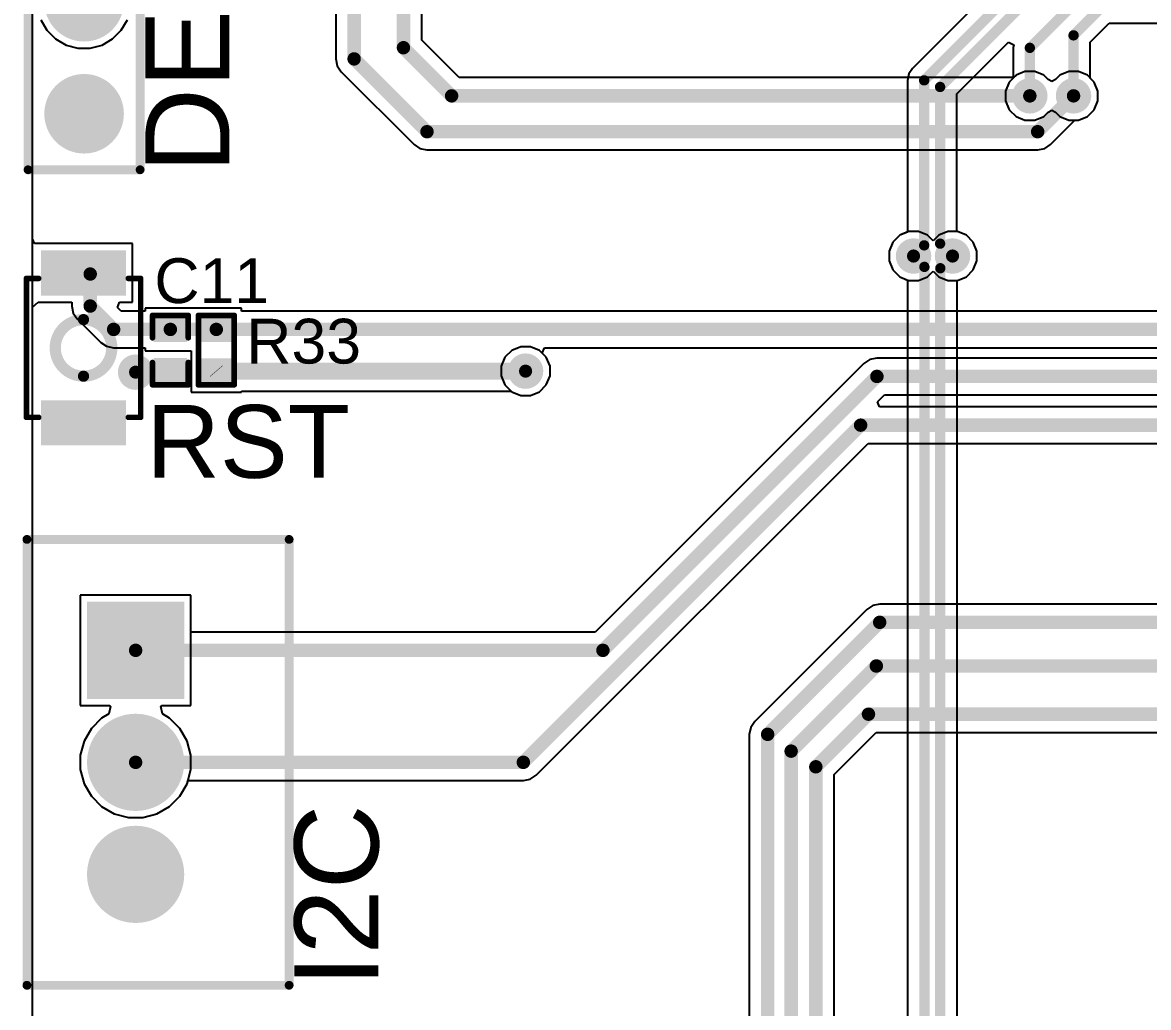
# Model space of a CAD drawing. Header units: millimetres. Extents: x 0 to 5423, y 0 to 5425.
# Drawn here: x 0.05 to 25.57, y 78.46 to 100.8 of the extents above; entities that cross this region are included whole.
import ezdxf

# ---------------------------------------------------------------- set-up
doc = ezdxf.new("R2010")
doc.units = ezdxf.units.MM
for name, color, linetype in [('BottomLayer', 5, 'Continuous'), ('BottomSolder', 6, 'Continuous'), ('MultiLayer', 9, 'Continuous'), ('PadHoleLayer', 156, 'Continuous'), ('TopLayer', 1, 'Continuous'), ('TopOverlay', 2, 'Continuous'), ('TopPaste', 8, 'Continuous'), ('TopSolder', 216, 'Continuous'), ('ViaHoleLayer', 16, 'Continuous')]:
    doc.layers.add(name, color=color, linetype=linetype)
doc.styles.add('Arial', font='', dxfattribs={"height": 0.2})
doc.styles.get('Arial').set_extended_font_data('Arial')

# ---------------------------------------------------------------- blocks, each defined once
blk = doc.blocks.new('C___0402_30')
at = {"layer": 'TopLayer'}
for points in [[(-0.699, -0.318), (-0.699, 0.318), (-0.241, 0.318), (-0.241, -0.318)], [(0.241, -0.318), (0.241, 0.318), (0.699, 0.318), (0.699, -0.318)]]:
    blk.add_hatch(color=1, dxfattribs=at).paths.add_polyline_path(points)
at = {"layer": 'TopPaste'}
for points in [[(-0.699, -0.318), (-0.699, 0.318), (-0.241, 0.318), (-0.241, -0.318)], [(0.241, -0.318), (0.241, 0.318), (0.699, 0.318), (0.699, -0.318)]]:
    blk.add_hatch(color=8, dxfattribs=at).paths.add_polyline_path(points)
at = {"layer": 'TopSolder'}
for points in [[(-0.758, -0.377), (-0.758, 0.377), (-0.181, 0.377), (-0.181, -0.377)], [(0.181, -0.377), (0.181, 0.377), (0.758, 0.377), (0.758, -0.377)]]:
    blk.add_hatch(color=216, dxfattribs=at).paths.add_polyline_path(points)
at = {"layer": 'TopOverlay', "const_width": 0.127}
for points in [[(-0.787, 0.406), (-0.279, 0.406)], [(-0.787, 0.406), (-0.787, -0.406)], [(0.279, 0.406), (0.787, 0.406)], [(0.787, 0.406), (0.787, -0.406)], [(-0.787, -0.406), (-0.279, -0.406)], [(0.279, -0.406), (0.787, -0.406)]]:
    blk.add_lwpolyline(points, dxfattribs=at)
at = {"layer": 'TopOverlay', "const_width": 0.0635}
for points in [[(-0.819, 0.406, 1), (-0.756, 0.406, 1)], [(-0.819, 0.406, 1), (-0.756, 0.406, 1)], [(-0.311, 0.406, 1), (-0.248, 0.406, 1)], [(0.248, 0.406, 1), (0.311, 0.406, 1)], [(0.756, 0.406, 1), (0.819, 0.406, 1)], [(0.756, 0.406, 1), (0.819, 0.406, 1)], [(-0.819, -0.406, 1), (-0.756, -0.406, 1)], [(-0.819, -0.406, 1), (-0.756, -0.406, 1)], [(-0.311, -0.406, 1), (-0.248, -0.406, 1)], [(0.248, -0.406, 1), (0.311, -0.406, 1)], [(0.756, -0.406, 1), (0.819, -0.406, 1)], [(0.756, -0.406, 1), (0.819, -0.406, 1)]]:
    blk.add_lwpolyline(points, format="xyb", close=True, dxfattribs=at)
blk = doc.blocks.new('B3U_1000P_142')
at = {"layer": 'TopLayer'}
for points in [[(-2.11, 0.86), (-1.29, 0.86), (-1.29, -0.86), (-2.11, -0.86)], [(1.29, 0.86), (2.11, 0.86), (2.11, -0.86), (1.29, -0.86)]]:
    blk.add_hatch(color=1, dxfattribs=at).paths.add_polyline_path(points)
at = {"layer": 'TopPaste'}
for points in [[(-2.11, 0.86), (-1.29, 0.86), (-1.29, -0.86), (-2.11, -0.86)], [(1.29, 0.86), (2.11, 0.86), (2.11, -0.86), (1.29, -0.86)]]:
    blk.add_hatch(color=8, dxfattribs=at).paths.add_polyline_path(points)
at = {"layer": 'TopSolder'}
for points in [[(-2.212, 0.962), (-1.188, 0.962), (-1.188, -0.962), (-2.212, -0.962)], [(1.188, 0.962), (2.212, 0.962), (2.212, -0.962), (1.188, -0.962)]]:
    blk.add_hatch(color=216, dxfattribs=at).paths.add_polyline_path(points)
at = {"layer": 'TopOverlay', "const_width": 0.127}
for points in [[(-1.575, 1.295), (1.575, 1.295)], [(-1.575, 1.295), (-1.575, 1.016)], [(1.575, 1.295), (1.575, 1.016)], [(-1.575, -1.016), (-1.575, -1.295)], [(1.575, -1.016), (1.575, -1.295)], [(-1.575, -1.295), (1.575, -1.295)]]:
    blk.add_lwpolyline(points, dxfattribs=at)
at = {"layer": 'TopOverlay'}
for points, const_width in [([(-1.607, 1.295, 1), (-1.543, 1.295, 1)], 0.0635), ([(-1.607, 1.295, 1), (-1.543, 1.295, 1)], 0.0635), ([(1.543, 1.295, 1), (1.607, 1.295, 1)], 0.0635), ([(1.543, 1.295, 1), (1.607, 1.295, 1)], 0.0635), ([(-1.607, 1.016, 1), (-1.543, 1.016, 1)], 0.0635), ([(1.543, 1.016, 1), (1.607, 1.016, 1)], 0.0635), ([(0.641, 0, 1), (-0.641, 0, 1)], 0.254), ([(-0.705, 0, 1), (-0.578, 0, 1)], 0.127), ([(0.578, 0, 1), (0.705, 0, 1)], 0.127), ([(-1.607, -1.016, 1), (-1.543, -1.016, 1)], 0.0635), ([(1.543, -1.016, 1), (1.607, -1.016, 1)], 0.0635), ([(-1.607, -1.295, 1), (-1.543, -1.295, 1)], 0.0635), ([(-1.607, -1.295, 1), (-1.543, -1.295, 1)], 0.0635), ([(1.543, -1.295, 1), (1.607, -1.295, 1)], 0.0635), ([(1.543, -1.295, 1), (1.607, -1.295, 1)], 0.0635)]:
    blk.add_lwpolyline(points, format="xyb", close=True, dxfattribs=dict(at, const_width=const_width))
blk = doc.blocks.new('R___0402_270')
at = {"layer": 'TopLayer'}
for points in [[(-0.699, -0.318), (-0.699, 0.317), (-0.241, 0.317), (-0.241, -0.318)], [(0.241, -0.318), (0.241, 0.317), (0.699, 0.317), (0.699, -0.318)]]:
    blk.add_hatch(color=1, dxfattribs=at).paths.add_polyline_path(points)
at = {"layer": 'TopPaste'}
for points in [[(-0.699, -0.318), (-0.699, 0.317), (-0.241, 0.317), (-0.241, -0.318)], [(0.241, -0.318), (0.241, 0.317), (0.699, 0.317), (0.699, -0.318)]]:
    blk.add_hatch(color=8, dxfattribs=at).paths.add_polyline_path(points)
at = {"layer": 'TopSolder'}
for points in [[(-0.754, -0.373), (-0.754, 0.373), (-0.186, 0.373), (-0.186, -0.373)], [(0.186, -0.373), (0.186, 0.373), (0.754, 0.373), (0.754, -0.373)]]:
    blk.add_hatch(color=216, dxfattribs=at).paths.add_polyline_path(points)
at = {"layer": 'TopOverlay'}
for points, const_width in [([(-0.787, -0.406), (-0.787, 0.406)], 0.127), ([(0.787, 0.406), (-0.787, 0.406)], 0.127), ([(0.787, -0.406), (0.787, 0.406)], 0.127), ([(0.787, -0.406), (-0.787, -0.406)], 0.127), ([(0.813, -0.432), (-0.813, -0.432)], 0.00323)]:
    blk.add_lwpolyline(points, dxfattribs=dict(at, const_width=const_width))
for points, const_width in [([(-0.819, 0.406, 1), (-0.756, 0.406, 1)], 0.0635), ([(-0.819, 0.406, 1), (-0.756, 0.406, 1)], 0.0635), ([(0.756, 0.406, 1), (0.819, 0.406, 1)], 0.0635), ([(0.756, 0.406, 1), (0.819, 0.406, 1)], 0.0635), ([(-0.819, -0.406, 1), (-0.756, -0.406, 1)], 0.0635), ([(-0.819, -0.406, 1), (-0.756, -0.406, 1)], 0.0635), ([(-0.814, -0.432, 1), (-0.812, -0.432, 1)], 0.00161), ([(0.756, -0.406, 1), (0.819, -0.406, 1)], 0.0635), ([(0.756, -0.406, 1), (0.819, -0.406, 1)], 0.0635), ([(0.812, -0.432, 1), (0.814, -0.432, 1)], 0.00161)]:
    blk.add_lwpolyline(points, format="xyb", close=True, dxfattribs=dict(at, const_width=const_width))
blk = doc.blocks.new('B3B_XH_A_LF__SN___320')
at = {"layer": 'BottomLayer'}
blk.add_hatch(color=5, dxfattribs=at).paths.add_polyline_path([(-4.81, 1), (-2.81, 1), (-2.81, -1), (-4.81, -1)])
h = blk.add_hatch(color=5, dxfattribs=at)
edge = h.paths.add_edge_path()
edge.add_arc((-1.27, 0), 1, 0, 360)
h = blk.add_hatch(color=5, dxfattribs=at)
edge = h.paths.add_edge_path()
edge.add_arc((1.27, 0), 1, 0, 360)
at = {"layer": 'BottomSolder'}
blk.add_hatch(color=6, dxfattribs=at).paths.add_polyline_path([(-4.912, 1.102), (-2.708, 1.102), (-2.708, -1.102), (-4.912, -1.102)])
h = blk.add_hatch(color=6, dxfattribs=at)
edge = h.paths.add_edge_path()
edge.add_arc((-1.27, 0), 1.102, 0, 360)
h = blk.add_hatch(color=6, dxfattribs=at)
edge = h.paths.add_edge_path()
edge.add_arc((1.27, 0), 1.102, 0, 360)
at = {"layer": 'MultiLayer'}
blk.add_hatch(color=9, dxfattribs=at).paths.add_polyline_path([(-4.81, 1), (-2.81, 1), (-2.81, -1), (-4.81, -1)])
h = blk.add_hatch(color=9, dxfattribs=at)
edge = h.paths.add_edge_path()
edge.add_arc((-1.27, 0), 1, 0, 360)
h = blk.add_hatch(color=9, dxfattribs=at)
edge = h.paths.add_edge_path()
edge.add_arc((1.27, 0), 1, 0, 360)
at = {"layer": 'PadHoleLayer'}
h = blk.add_hatch(color=156, dxfattribs=at)
edge = h.paths.add_edge_path()
edge.add_arc((-3.81, 0), 0.5, 0, 360)
h = blk.add_hatch(color=156, dxfattribs=at)
edge = h.paths.add_edge_path()
edge.add_arc((-1.27, 0), 0.5, 0, 360)
h = blk.add_hatch(color=156, dxfattribs=at)
edge = h.paths.add_edge_path()
edge.add_arc((1.27, 0), 0.5, 0, 360)
at = {"layer": 'TopLayer'}
blk.add_hatch(color=1, dxfattribs=at).paths.add_polyline_path([(-4.81, 1), (-2.81, 1), (-2.81, -1), (-4.81, -1)])
h = blk.add_hatch(color=1, dxfattribs=at)
edge = h.paths.add_edge_path()
edge.add_arc((-1.27, 0), 1, 0, 360)
h = blk.add_hatch(color=1, dxfattribs=at)
edge = h.paths.add_edge_path()
edge.add_arc((1.27, 0), 1, 0, 360)
at = {"layer": 'TopSolder'}
blk.add_hatch(color=216, dxfattribs=at).paths.add_polyline_path([(-4.912, 1.102), (-2.708, 1.102), (-2.708, -1.102), (-4.912, -1.102)])
h = blk.add_hatch(color=216, dxfattribs=at)
edge = h.paths.add_edge_path()
edge.add_arc((-1.27, 0), 1.102, 0, 360)
h = blk.add_hatch(color=216, dxfattribs=at)
edge = h.paths.add_edge_path()
edge.add_arc((1.27, 0), 1.102, 0, 360)
at = {"layer": 'TopOverlay', "const_width": 0.2}
for points in [[(3.785, 3.48), (-6.325, 3.48)], [(-6.325, -2.464), (-6.325, 3.48)], [(3.785, -2.464), (3.785, 3.48)], [(3.785, -2.464), (-6.325, -2.464)]]:
    blk.add_lwpolyline(points, dxfattribs=at)
at = {"layer": 'TopOverlay', "const_width": 0.1}
for points in [[(-6.375, 3.48, 1), (-6.275, 3.48, 1)], [(-6.375, 3.48, 1), (-6.275, 3.48, 1)], [(3.735, 3.48, 1), (3.835, 3.48, 1)], [(3.735, 3.48, 1), (3.835, 3.48, 1)], [(-6.375, -2.464, 1), (-6.275, -2.464, 1)], [(-6.375, -2.464, 1), (-6.275, -2.464, 1)], [(3.735, -2.464, 1), (3.835, -2.464, 1)], [(3.735, -2.464, 1), (3.835, -2.464, 1)]]:
    blk.add_lwpolyline(points, format="xyb", close=True, dxfattribs=at)
blk = doc.blocks.new('HDR1X4__324')
at = {"layer": 'BottomLayer'}
blk.add_hatch(color=5, dxfattribs=at).paths.add_polyline_path([(-0.8, 0.8), (0.8, 0.8), (0.8, -0.8), (-0.8, -0.8)])
h = blk.add_hatch(color=5, dxfattribs=at)
edge = h.paths.add_edge_path()
edge.add_arc((2.54, 0), 0.8, 0, 360)
h = blk.add_hatch(color=5, dxfattribs=at)
edge = h.paths.add_edge_path()
edge.add_arc((5.08, 0), 0.8, 0, 360)
h = blk.add_hatch(color=5, dxfattribs=at)
edge = h.paths.add_edge_path()
edge.add_arc((7.62, 0), 0.8, 0, 360)
at = {"layer": 'BottomSolder'}
blk.add_hatch(color=6, dxfattribs=at).paths.add_polyline_path([(-0.902, 0.902), (0.902, 0.902), (0.902, -0.902), (-0.902, -0.902)])
h = blk.add_hatch(color=6, dxfattribs=at)
edge = h.paths.add_edge_path()
edge.add_arc((2.54, 0), 0.902, 0, 360)
h = blk.add_hatch(color=6, dxfattribs=at)
edge = h.paths.add_edge_path()
edge.add_arc((5.08, 0), 0.902, 0, 360)
h = blk.add_hatch(color=6, dxfattribs=at)
edge = h.paths.add_edge_path()
edge.add_arc((7.62, 0), 0.902, 0, 360)
at = {"layer": 'MultiLayer'}
blk.add_hatch(color=9, dxfattribs=at).paths.add_polyline_path([(-0.8, 0.8), (0.8, 0.8), (0.8, -0.8), (-0.8, -0.8)])
h = blk.add_hatch(color=9, dxfattribs=at)
edge = h.paths.add_edge_path()
edge.add_arc((2.54, 0), 0.8, 0, 360)
h = blk.add_hatch(color=9, dxfattribs=at)
edge = h.paths.add_edge_path()
edge.add_arc((5.08, 0), 0.8, 0, 360)
h = blk.add_hatch(color=9, dxfattribs=at)
edge = h.paths.add_edge_path()
edge.add_arc((7.62, 0), 0.8, 0, 360)
at = {"layer": 'PadHoleLayer'}
h = blk.add_hatch(color=156, dxfattribs=at)
edge = h.paths.add_edge_path()
edge.add_arc((0, 0), 0.475, 0, 360)
h = blk.add_hatch(color=156, dxfattribs=at)
edge = h.paths.add_edge_path()
edge.add_arc((2.54, 0), 0.475, 0, 360)
h = blk.add_hatch(color=156, dxfattribs=at)
edge = h.paths.add_edge_path()
edge.add_arc((5.08, 0), 0.475, 0, 360)
h = blk.add_hatch(color=156, dxfattribs=at)
edge = h.paths.add_edge_path()
edge.add_arc((7.62, 0), 0.475, 0, 360)
at = {"layer": 'TopLayer'}
blk.add_hatch(color=1, dxfattribs=at).paths.add_polyline_path([(-0.8, 0.8), (0.8, 0.8), (0.8, -0.8), (-0.8, -0.8)])
h = blk.add_hatch(color=1, dxfattribs=at)
edge = h.paths.add_edge_path()
edge.add_arc((2.54, 0), 0.8, 0, 360)
h = blk.add_hatch(color=1, dxfattribs=at)
edge = h.paths.add_edge_path()
edge.add_arc((5.08, 0), 0.8, 0, 360)
h = blk.add_hatch(color=1, dxfattribs=at)
edge = h.paths.add_edge_path()
edge.add_arc((7.62, 0), 0.8, 0, 360)
at = {"layer": 'TopSolder'}
blk.add_hatch(color=216, dxfattribs=at).paths.add_polyline_path([(-0.902, 0.902), (0.902, 0.902), (0.902, -0.902), (-0.902, -0.902)])
h = blk.add_hatch(color=216, dxfattribs=at)
edge = h.paths.add_edge_path()
edge.add_arc((2.54, 0), 0.902, 0, 360)
h = blk.add_hatch(color=216, dxfattribs=at)
edge = h.paths.add_edge_path()
edge.add_arc((5.08, 0), 0.902, 0, 360)
h = blk.add_hatch(color=216, dxfattribs=at)
edge = h.paths.add_edge_path()
edge.add_arc((7.62, 0), 0.902, 0, 360)
at = {"layer": 'TopOverlay', "const_width": 0.2}
for points in [[(8.89, 1.27), (-1.27, 1.27)], [(-1.27, -1.27), (-1.27, 1.27)], [(8.89, -1.27), (8.89, 1.27)], [(8.89, -1.27), (-1.27, -1.27)]]:
    blk.add_lwpolyline(points, dxfattribs=at)
at = {"layer": 'TopOverlay', "const_width": 0.1}
for points in [[(-1.32, 1.27, 1), (-1.22, 1.27, 1)], [(-1.32, 1.27, 1), (-1.22, 1.27, 1)], [(8.84, 1.27, 1), (8.94, 1.27, 1)], [(8.84, 1.27, 1), (8.94, 1.27, 1)], [(-1.32, -1.27, 1), (-1.22, -1.27, 1)], [(-1.32, -1.27, 1), (-1.22, -1.27, 1)], [(8.84, -1.27, 1), (8.94, -1.27, 1)], [(8.84, -1.27, 1), (8.94, -1.27, 1)]]:
    blk.add_lwpolyline(points, format="xyb", close=True, dxfattribs=at)

msp = doc.modelspace()

# ---------------------------------------------------------------- hatches: boundary and pattern name
at = {"layer": 'BottomLayer'}
h = msp.add_hatch(color=5, dxfattribs=at)
edge = h.paths.add_edge_path()
edge.add_arc((22.885, 99.136), 0.3, 0, 360)
h = msp.add_hatch(color=5, dxfattribs=at)
edge = h.paths.add_edge_path()
edge.add_arc((23.876, 99.136), 0.3, 0, 360)
h = msp.add_hatch(color=5, dxfattribs=at)
edge = h.paths.add_edge_path()
edge.add_arc((20.249, 95.504), 0.3, 0, 360)
h = msp.add_hatch(color=5, dxfattribs=at)
edge = h.paths.add_edge_path()
edge.add_arc((21.133, 95.504), 0.3, 0, 360)
h = msp.add_hatch(color=5, dxfattribs=at)
edge = h.paths.add_edge_path()
edge.add_arc((2.616, 92.871), 0.3, 0, 360)
h = msp.add_hatch(color=5, dxfattribs=at)
edge = h.paths.add_edge_path()
edge.add_arc((11.455, 92.894), 0.3, 0, 360)
at = {"layer": 'BottomSolder'}
h = msp.add_hatch(color=6, dxfattribs=at)
edge = h.paths.add_edge_path()
edge.add_arc((22.885, 99.136), 0.402, 0, 360)
h = msp.add_hatch(color=6, dxfattribs=at)
edge = h.paths.add_edge_path()
edge.add_arc((23.876, 99.136), 0.402, 0, 360)
h = msp.add_hatch(color=6, dxfattribs=at)
edge = h.paths.add_edge_path()
edge.add_arc((20.249, 95.504), 0.402, 0, 360)
h = msp.add_hatch(color=6, dxfattribs=at)
edge = h.paths.add_edge_path()
edge.add_arc((21.133, 95.504), 0.402, 0, 360)
h = msp.add_hatch(color=6, dxfattribs=at)
edge = h.paths.add_edge_path()
edge.add_arc((2.616, 92.871), 0.402, 0, 360)
h = msp.add_hatch(color=6, dxfattribs=at)
edge = h.paths.add_edge_path()
edge.add_arc((11.455, 92.894), 0.402, 0, 360)
at = {"layer": 'TopLayer'}
h = msp.add_hatch(color=1, dxfattribs=at)
edge = h.paths.add_edge_path()
edge.add_arc((22.885, 99.136), 0.3, 0, 360)
h = msp.add_hatch(color=1, dxfattribs=at)
edge = h.paths.add_edge_path()
edge.add_arc((23.876, 99.136), 0.3, 0, 360)
h = msp.add_hatch(color=1, dxfattribs=at)
edge = h.paths.add_edge_path()
edge.add_arc((20.249, 95.504), 0.3, 0, 360)
h = msp.add_hatch(color=1, dxfattribs=at)
edge = h.paths.add_edge_path()
edge.add_arc((21.133, 95.504), 0.3, 0, 360)
h = msp.add_hatch(color=1, dxfattribs=at)
edge = h.paths.add_edge_path()
edge.add_arc((2.616, 92.871), 0.3, 0, 360)
h = msp.add_hatch(color=1, dxfattribs=at)
edge = h.paths.add_edge_path()
edge.add_arc((11.455, 92.894), 0.3, 0, 360)
at = {"layer": 'TopSolder'}
h = msp.add_hatch(color=216, dxfattribs=at)
edge = h.paths.add_edge_path()
edge.add_arc((22.885, 99.136), 0.402, 0, 360)
h = msp.add_hatch(color=216, dxfattribs=at)
edge = h.paths.add_edge_path()
edge.add_arc((23.876, 99.136), 0.402, 0, 360)
h = msp.add_hatch(color=216, dxfattribs=at)
edge = h.paths.add_edge_path()
edge.add_arc((20.249, 95.504), 0.402, 0, 360)
h = msp.add_hatch(color=216, dxfattribs=at)
edge = h.paths.add_edge_path()
edge.add_arc((21.133, 95.504), 0.402, 0, 360)
h = msp.add_hatch(color=216, dxfattribs=at)
edge = h.paths.add_edge_path()
edge.add_arc((2.616, 92.871), 0.402, 0, 360)
h = msp.add_hatch(color=216, dxfattribs=at)
edge = h.paths.add_edge_path()
edge.add_arc((11.455, 92.894), 0.402, 0, 360)
at = {"layer": 'ViaHoleLayer'}
h = msp.add_hatch(color=16, dxfattribs=at)
edge = h.paths.add_edge_path()
edge.add_arc((22.885, 99.136), 0.15, 0, 360)
h = msp.add_hatch(color=16, dxfattribs=at)
edge = h.paths.add_edge_path()
edge.add_arc((23.876, 99.136), 0.15, 0, 360)
h = msp.add_hatch(color=16, dxfattribs=at)
edge = h.paths.add_edge_path()
edge.add_arc((20.249, 95.504), 0.15, 0, 360)
h = msp.add_hatch(color=16, dxfattribs=at)
edge = h.paths.add_edge_path()
edge.add_arc((21.133, 95.504), 0.15, 0, 360)
h = msp.add_hatch(color=16, dxfattribs=at)
edge = h.paths.add_edge_path()
edge.add_arc((2.616, 92.871), 0.15, 0, 360)
h = msp.add_hatch(color=16, dxfattribs=at)
edge = h.paths.add_edge_path()
edge.add_arc((11.455, 92.894), 0.15, 0, 360)

# ---------------------------------------------------------------- linework, layer by layer
at = {"layer": 'BottomLayer'}
for p, q in [((7.155, 104.482), (7.155, 99.974)), ((9.101, 100.4), (9.101, 104.482)), ((0.279, 64.814), (0.279, 101.067)), ((0.466, 100.863), (0.604, 100.623)), ((2.291, 100.623), (2.43, 100.863)), ((0.604, 100.623), (0.801, 100.426)), ((2.095, 100.426), (2.291, 100.623)), ((0.801, 100.426), (1.041, 100.288)), ((1.855, 100.288), (2.095, 100.426)), ((9.951, 99.551), (9.101, 100.4)), ((1.041, 100.288), (1.309, 100.216)), ((1.309, 100.216), (1.587, 100.216)), ((1.587, 100.216), (1.855, 100.288)), ((7.155, 99.974), (7.186, 99.816)), ((7.186, 99.816), (7.276, 99.681)), ((7.276, 99.681), (8.927, 98.03)), ((22.516, 99.551), (9.951, 99.551)), ((22.572, 99.606), (22.516, 99.551)), ((22.775, 99.69), (22.572, 99.606)), ((22.996, 99.69), (22.775, 99.69)), ((23.199, 99.606), (22.996, 99.69)), ((23.298, 99.507), (23.199, 99.606)), ((23.562, 99.606), (23.464, 99.507)), ((23.766, 99.69), (23.562, 99.606)), ((23.986, 99.69), (23.766, 99.69)), ((24.19, 99.606), (23.986, 99.69)), ((24.346, 99.45), (24.19, 99.606)), ((23.381, 99.464), (23.298, 99.507)), ((23.464, 99.507), (23.381, 99.464)), ((24.43, 99.246), (24.346, 99.45)), ((24.346, 98.822), (24.43, 99.026)), ((24.43, 99.026), (24.43, 99.246)), ((24.19, 98.667), (24.346, 98.822)), ((23.356, 98.03), (23.908, 98.582)), ((23.908, 98.582), (23.986, 98.582)), ((23.986, 98.582), (24.19, 98.667)), ((8.927, 98.03), (9.062, 97.941)), ((23.222, 97.941), (23.356, 98.03)), ((9.062, 97.941), (9.22, 97.909)), ((9.22, 97.909), (23.063, 97.909)), ((23.063, 97.909), (23.222, 97.941)), ((19.935, 95.974), (19.779, 95.818)), ((20.138, 96.058), (19.935, 95.974)), ((20.359, 96.058), (20.138, 96.058)), ((20.562, 95.974), (20.359, 96.058)), ((20.691, 95.845), (20.562, 95.974)), ((20.819, 95.974), (20.691, 95.845)), ((21.023, 96.058), (20.819, 95.974)), ((21.243, 96.058), (21.023, 96.058)), ((21.447, 95.974), (21.243, 96.058)), ((21.602, 95.818), (21.447, 95.974)), ((19.779, 95.818), (19.695, 95.614)), ((21.687, 95.614), (21.602, 95.818)), ((19.695, 95.614), (19.695, 95.394)), ((21.687, 95.394), (21.687, 95.614)), ((19.695, 95.394), (19.779, 95.19)), ((21.602, 95.19), (21.687, 95.394)), ((19.779, 95.19), (19.935, 95.034)), ((19.935, 95.034), (20.116, 94.959)), ((20.116, 94.959), (20.116, 61.461)), ((21.235, 61.155), (21.235, 94.95)), ((21.235, 94.95), (21.243, 94.95)), ((21.243, 94.95), (21.447, 95.034)), ((21.447, 95.034), (21.602, 95.19)), ((11.345, 93.448), (11.142, 93.364)), ((11.566, 93.448), (11.345, 93.448)), ((11.769, 93.364), (11.566, 93.448)), ((10.986, 93.208), (10.901, 93.004)), ((11.142, 93.364), (10.986, 93.208)), ((11.925, 93.208), (11.769, 93.364)), ((12.009, 93.004), (11.925, 93.208)), ((10.901, 93.004), (10.901, 92.784)), ((12.009, 92.784), (12.009, 93.004)), ((10.901, 92.784), (10.986, 92.58)), ((11.925, 92.58), (12.009, 92.784)), ((10.986, 92.58), (11.142, 92.425)), ((11.142, 92.425), (11.345, 92.34)), ((11.566, 92.34), (11.769, 92.425)), ((11.769, 92.425), (11.925, 92.58)), ((11.345, 92.34), (11.566, 92.34)), ((3.87, 87.817), (1.362, 87.817)), ((1.362, 87.817), (1.362, 85.309)), ((3.87, 85.309), (3.87, 87.817)), ((1.362, 85.309), (2.028, 85.309)), ((2.044, 85.288), (2.011, 85.122)), ((2.028, 85.309), (2.044, 85.288)), ((3.188, 85.288), (3.204, 85.309)), ((3.222, 85.122), (3.188, 85.288)), ((3.204, 85.309), (3.87, 85.309)), ((1.846, 85.027), (1.613, 84.793)), ((2.011, 85.122), (1.846, 85.027)), ((3.386, 85.027), (3.222, 85.122)), ((3.62, 84.793), (3.386, 85.027)), ((1.613, 84.793), (1.448, 84.507)), ((3.785, 84.507), (3.62, 84.793)), ((1.448, 84.507), (1.362, 84.188)), ((3.87, 84.188), (3.785, 84.507)), ((1.362, 84.188), (1.362, 83.858)), ((3.87, 83.858), (3.87, 84.188)), ((1.362, 83.858), (1.448, 83.539)), ((3.785, 83.539), (3.87, 83.858)), ((1.448, 83.539), (1.613, 83.253)), ((3.62, 83.253), (3.785, 83.539)), ((1.613, 83.253), (1.846, 83.02)), ((3.386, 83.02), (3.62, 83.253)), ((1.846, 83.02), (2.132, 82.855)), ((3.1, 82.855), (3.386, 83.02)), ((2.132, 82.855), (2.451, 82.769)), ((2.451, 82.769), (2.781, 82.769)), ((2.781, 82.769), (3.1, 82.855))]:
    msp.add_line(p, q, dxfattribs=at)
for points, const_width in [([(7.569, 99.974), (7.569, 104.851)], 0.305), ([(8.687, 100.228), (8.687, 104.851)], 0.305), ([(8.687, 100.228), (9.779, 99.136)], 0.305), ([(7.569, 99.974), (9.22, 98.323)], 0.305), ([(9.779, 99.136), (22.885, 99.136)], 0.305), ([(23.063, 98.323), (23.876, 99.136)], 0.305), ([(9.22, 98.323), (23.063, 98.323)], 0.305), ([(20.249, 95.504), (20.495, 95.258)], 0.234), ([(20.856, 95.227), (21.133, 95.504)], 0.234), ([(20.495, 61.304), (20.495, 95.258)], 0.234), ([(20.856, 61.155), (20.856, 95.227)], 0.234)]:
    msp.add_lwpolyline(points, dxfattribs=dict(at, const_width=const_width))
for points, const_width in [([(8.611, 100.228, 1), (8.763, 100.228, 1)], 0.152), ([(8.611, 100.228, 1), (8.763, 100.228, 1)], 0.152), ([(7.493, 99.974, 1), (7.645, 99.974, 1)], 0.152), ([(7.493, 99.974, 1), (7.645, 99.974, 1)], 0.152), ([(9.703, 99.136, 1), (9.855, 99.136, 1)], 0.152), ([(9.703, 99.136, 1), (9.855, 99.136, 1)], 0.152), ([(22.809, 99.136, 1), (22.962, 99.136, 1)], 0.152), ([(23.8, 99.136, 1), (23.952, 99.136, 1)], 0.152), ([(9.144, 98.323, 1), (9.296, 98.323, 1)], 0.152), ([(9.144, 98.323, 1), (9.296, 98.323, 1)], 0.152), ([(22.987, 98.323, 1), (23.139, 98.323, 1)], 0.152), ([(22.987, 98.323, 1), (23.139, 98.323, 1)], 0.152), ([(20.19, 95.504, 1), (20.307, 95.504, 1)], 0.117), ([(21.074, 95.504, 1), (21.191, 95.504, 1)], 0.117), ([(20.436, 95.258, 1), (20.554, 95.258, 1)], 0.117), ([(20.436, 95.258, 1), (20.554, 95.258, 1)], 0.117), ([(20.798, 95.227, 1), (20.915, 95.227, 1)], 0.117), ([(20.798, 95.227, 1), (20.915, 95.227, 1)], 0.117)]:
    msp.add_lwpolyline(points, format="xyb", close=True, dxfattribs=dict(at, const_width=const_width))
at = {"layer": 'TopLayer'}
for p, q in [((23.203, 102.736), (20.223, 99.755)), ((0.279, 95.895), (0.279, 101.067)), ((0.466, 100.863), (0.604, 100.623)), ((2.291, 100.623), (2.43, 100.863)), ((0.604, 100.623), (0.801, 100.426)), ((2.095, 100.426), (2.291, 100.623)), ((24.254, 100.351), (24.686, 100.783)), ((24.686, 100.783), (52.202, 100.783)), ((0.801, 100.426), (1.041, 100.288)), ((1.855, 100.288), (2.095, 100.426)), ((21.23, 99.181), (22.403, 100.354)), ((22.403, 100.354), (22.52, 100.291)), ((24.254, 99.541), (24.254, 100.351)), ((1.041, 100.288), (1.309, 100.216)), ((1.309, 100.216), (1.587, 100.216)), ((1.587, 100.216), (1.855, 100.288)), ((22.52, 100.291), (22.507, 100.224)), ((22.507, 100.224), (22.507, 99.541)), ((20.141, 99.632), (20.112, 99.488)), ((20.223, 99.755), (20.141, 99.632)), ((22.507, 99.541), (22.416, 99.45)), ((24.346, 99.45), (24.254, 99.541)), ((20.112, 99.488), (20.112, 96.047)), ((22.416, 99.45), (22.331, 99.246)), ((24.43, 99.246), (24.346, 99.45)), ((21.23, 96.058), (21.23, 99.181)), ((22.331, 99.246), (22.331, 99.026)), ((22.331, 99.026), (22.416, 98.822)), ((24.346, 98.822), (24.43, 99.026)), ((24.43, 99.026), (24.43, 99.246)), ((22.416, 98.822), (22.572, 98.667)), ((23.298, 98.765), (23.381, 98.809)), ((23.381, 98.809), (23.464, 98.765)), ((24.19, 98.667), (24.346, 98.822)), ((22.572, 98.667), (22.775, 98.582)), ((22.775, 98.582), (22.996, 98.582)), ((22.996, 98.582), (23.199, 98.667)), ((23.199, 98.667), (23.298, 98.765)), ((23.464, 98.765), (23.562, 98.667)), ((23.562, 98.667), (23.766, 98.582)), ((23.766, 98.582), (23.986, 98.582)), ((23.986, 98.582), (24.19, 98.667)), ((19.935, 95.974), (19.779, 95.818)), ((20.112, 96.047), (19.935, 95.974)), ((21.243, 96.058), (21.23, 96.058)), ((21.447, 95.974), (21.243, 96.058)), ((21.602, 95.818), (21.447, 95.974)), ((0.321, 95.785), (0.279, 95.895)), ((0.406, 95.785), (0.321, 95.785)), ((2.549, 95.785), (0.406, 95.785)), ((2.549, 94.457), (2.549, 95.785)), ((19.779, 95.818), (19.695, 95.614)), ((21.687, 95.614), (21.602, 95.818)), ((19.695, 95.614), (19.695, 95.394)), ((21.687, 95.394), (21.687, 95.614)), ((19.695, 95.394), (19.779, 95.19)), ((21.602, 95.19), (21.687, 95.394)), ((19.779, 95.19), (19.935, 95.034)), ((19.935, 95.034), (20.138, 94.95)), ((20.138, 94.95), (20.359, 94.95)), ((20.359, 94.95), (20.562, 95.034)), ((20.562, 95.034), (20.691, 95.163)), ((20.691, 95.163), (20.819, 95.034)), ((20.819, 95.034), (21.023, 94.95)), ((21.023, 94.95), (21.243, 94.95)), ((21.243, 94.95), (21.447, 95.034)), ((21.447, 95.034), (21.602, 95.19)), ((0.279, 94.347), (0.406, 94.457)), ((0.406, 94.457), (1.173, 94.457)), ((1.173, 94.457), (1.173, 94.37)), ((2.204, 94.34), (2.252, 94.457)), ((2.252, 94.457), (2.549, 94.457)), ((0.279, 64.814), (0.279, 94.347)), ((1.173, 94.37), (1.204, 94.212)), ((1.204, 94.212), (1.294, 94.077)), ((2.289, 94.255), (2.204, 94.34)), ((2.832, 94.255), (2.289, 94.255)), ((5.017, 94.323), (2.832, 94.323)), ((2.832, 94.323), (2.832, 94.255)), ((5.017, 94.255), (5.017, 94.323)), ((39.679, 94.255), (5.017, 94.255)), ((1.294, 94.077), (1.824, 93.547)), ((1.824, 93.547), (1.959, 93.457)), ((1.959, 93.457), (2.117, 93.426)), ((2.117, 93.426), (2.832, 93.426)), ((2.832, 93.426), (2.832, 93.358)), ((11.834, 93.299), (11.887, 93.426)), ((11.887, 93.426), (46.193, 93.426)), ((2.832, 93.358), (3.874, 93.358)), ((3.874, 93.358), (3.874, 92.418)), ((11.925, 93.208), (11.834, 93.299)), ((12.009, 93.004), (11.925, 93.208)), ((19.26, 93.156), (19.125, 93.067)), ((19.418, 93.188), (19.26, 93.156)), ((46.028, 93.188), (19.418, 93.188)), ((12.009, 92.784), (12.009, 93.004)), ((19.125, 93.067), (13.036, 86.978)), ((11.925, 92.58), (12.009, 92.784)), ((3.874, 92.418), (5.017, 92.418)), ((5.017, 92.418), (5.017, 92.441)), ((5.017, 92.441), (11.125, 92.441)), ((11.125, 92.441), (11.142, 92.425)), ((11.142, 92.425), (11.345, 92.34)), ((11.566, 92.34), (11.769, 92.425)), ((11.769, 92.425), (11.925, 92.58)), ((11.345, 92.34), (11.566, 92.34)), ((19.431, 92.2), (19.59, 92.359)), ((19.48, 92.083), (19.431, 92.2)), ((19.59, 92.359), (46.028, 92.359)), ((45.162, 92.083), (19.48, 92.083)), ((11.698, 83.73), (19.222, 91.254)), ((19.222, 91.254), (45.162, 91.254)), ((3.87, 87.817), (1.362, 87.817)), ((1.362, 87.817), (1.362, 85.309)), ((3.87, 86.978), (3.87, 87.817)), ((19.323, 87.581), (19.189, 87.491)), ((19.482, 87.613), (19.323, 87.581)), ((30.255, 87.613), (19.482, 87.613)), ((19.482, 87.613), (19.482, 87.613)), ((19.189, 87.491), (16.649, 84.951)), ((13.036, 86.978), (3.87, 86.978)), ((1.362, 85.309), (2.028, 85.309)), ((2.044, 85.288), (2.011, 85.122)), ((2.028, 85.309), (2.044, 85.288)), ((1.846, 85.027), (1.613, 84.793)), ((2.011, 85.122), (1.846, 85.027)), ((1.613, 84.793), (1.448, 84.507)), ((16.559, 84.817), (16.527, 84.658)), ((16.649, 84.951), (16.559, 84.817)), ((1.448, 84.507), (1.362, 84.188)), ((16.527, 84.658), (16.527, 77.794)), ((18.448, 83.75), (19.399, 84.701)), ((19.399, 84.701), (95.77, 84.701)), ((1.362, 84.188), (1.362, 83.858)), ((1.362, 83.858), (1.448, 83.539)), ((11.563, 83.64), (11.698, 83.73)), ((18.448, 72.441), (18.448, 83.75)), ((1.448, 83.539), (1.613, 83.253)), ((3.62, 83.253), (3.785, 83.539)), ((3.785, 83.539), (3.803, 83.609)), ((3.803, 83.609), (11.405, 83.609)), ((11.405, 83.609), (11.563, 83.64)), ((1.613, 83.253), (1.846, 83.02)), ((3.386, 83.02), (3.62, 83.253)), ((1.846, 83.02), (2.132, 82.855)), ((3.1, 82.855), (3.386, 83.02)), ((2.132, 82.855), (2.451, 82.769)), ((2.451, 82.769), (2.781, 82.769)), ((2.781, 82.769), (3.1, 82.855))]:
    msp.add_line(p, q, dxfattribs=at)
for points, const_width in [([(20.491, 99.488), (23.595, 102.592)], 0.234), ([(20.852, 99.338), (23.745, 102.231)], 0.234), ([(22.885, 100.224), (24.322, 101.661)], 0.234), ([(23.876, 100.508), (24.53, 101.161)], 0.234), ([(23.876, 99.136), (23.876, 100.508)], 0.234), ([(22.885, 99.136), (22.885, 100.224)], 0.234), ([(20.491, 95.746), (20.491, 99.488)], 0.234), ([(20.852, 95.785), (20.852, 99.338)], 0.234), ([(20.249, 95.504), (20.491, 95.746)], 0.234), ([(20.852, 95.785), (21.133, 95.504)], 0.234), ([(1.587, 94.37), (1.587, 95.096)], 0.305), ([(1.587, 94.37), (2.117, 93.84)], 0.305), ([(2.117, 93.84), (3.404, 93.84)], 0.305), ([(3.404, 93.84), (4.445, 93.84)], 0.305), ([(4.445, 93.84), (53.302, 93.84)], 0.305), ([(2.616, 92.871), (3.403, 92.871)], 0.381), ([(4.445, 92.901), (4.451, 92.894)], 0.381), ([(4.451, 92.894), (11.455, 92.894)], 0.381), ([(13.208, 86.563), (19.418, 92.774)], 0.305), ([(19.418, 92.774), (46.397, 92.774)], 0.305), ([(11.405, 84.023), (19.05, 91.669)], 0.305), ([(19.05, 91.669), (45.531, 91.669)], 0.305), ([(16.942, 84.658), (19.482, 87.198)], 0.305), ([(19.482, 87.198), (96.139, 87.198)], 0.305), ([(2.616, 86.563), (13.208, 86.563)], 0.305), ([(17.475, 84.277), (19.406, 86.208)], 0.305), ([(19.406, 86.208), (96.139, 86.208)], 0.305), ([(18.034, 83.922), (19.228, 85.115)], 0.305), ([(19.228, 85.115), (96.139, 85.115)], 0.305), ([(16.942, 77.622), (16.942, 84.658)], 0.305), ([(17.475, 75.082), (17.475, 84.277)], 0.305), ([(2.616, 84.023), (11.405, 84.023)], 0.305), ([(18.034, 72.441), (18.034, 83.922)], 0.305)]:
    msp.add_lwpolyline(points, dxfattribs=dict(at, const_width=const_width))
for points, const_width in [([(23.817, 100.508, 1), (23.935, 100.508, 1)], 0.117), ([(23.817, 100.508, 1), (23.935, 100.508, 1)], 0.117), ([(22.827, 100.224, 1), (22.944, 100.224, 1)], 0.117), ([(22.827, 100.224, 1), (22.944, 100.224, 1)], 0.117), ([(20.432, 99.488, 1), (20.549, 99.488, 1)], 0.117), ([(20.432, 99.488, 1), (20.549, 99.488, 1)], 0.117), ([(20.793, 99.338, 1), (20.91, 99.338, 1)], 0.117), ([(20.793, 99.338, 1), (20.91, 99.338, 1)], 0.117), ([(22.827, 99.136, 1), (22.944, 99.136, 1)], 0.117), ([(23.817, 99.136, 1), (23.935, 99.136, 1)], 0.117), ([(20.432, 95.746, 1), (20.549, 95.746, 1)], 0.117), ([(20.432, 95.746, 1), (20.549, 95.746, 1)], 0.117), ([(20.793, 95.785, 1), (20.91, 95.785, 1)], 0.117), ([(20.793, 95.785, 1), (20.91, 95.785, 1)], 0.117), ([(20.19, 95.504, 1), (20.307, 95.504, 1)], 0.117), ([(21.074, 95.504, 1), (21.191, 95.504, 1)], 0.117), ([(1.511, 95.096, 1), (1.663, 95.096, 1)], 0.152), ([(1.511, 94.37, 1), (1.663, 94.37, 1)], 0.152), ([(1.511, 94.37, 1), (1.663, 94.37, 1)], 0.152), ([(2.041, 93.84, 1), (2.194, 93.84, 1)], 0.152), ([(2.041, 93.84, 1), (2.194, 93.84, 1)], 0.152), ([(3.327, 93.84, 1), (3.48, 93.84, 1)], 0.152), ([(3.327, 93.84, 1), (3.48, 93.84, 1)], 0.152), ([(4.369, 93.84, 1), (4.521, 93.84, 1)], 0.152), ([(4.369, 93.84, 1), (4.521, 93.84, 1)], 0.152), ([(2.521, 92.871, 1), (2.711, 92.871, 1)], 0.191), ([(3.308, 92.871, 1), (3.499, 92.871, 1)], 0.191), ([(4.35, 92.901, 1), (4.54, 92.901, 1)], 0.191), ([(4.356, 92.894, 1), (4.547, 92.894, 1)], 0.191), ([(4.356, 92.894, 1), (4.547, 92.894, 1)], 0.191), ([(11.36, 92.894, 1), (11.551, 92.894, 1)], 0.191), ([(19.342, 92.774, 1), (19.495, 92.774, 1)], 0.152), ([(19.342, 92.774, 1), (19.495, 92.774, 1)], 0.152), ([(18.974, 91.669, 1), (19.126, 91.669, 1)], 0.152), ([(18.974, 91.669, 1), (19.126, 91.669, 1)], 0.152), ([(19.406, 87.198, 1), (19.558, 87.198, 1)], 0.152), ([(19.406, 87.198, 1), (19.558, 87.198, 1)], 0.152), ([(2.54, 86.563, 1), (2.692, 86.563, 1)], 0.152), ([(13.132, 86.563, 1), (13.284, 86.563, 1)], 0.152), ([(13.132, 86.563, 1), (13.284, 86.563, 1)], 0.152), ([(19.329, 86.208, 1), (19.482, 86.208, 1)], 0.152), ([(19.329, 86.208, 1), (19.482, 86.208, 1)], 0.152), ([(19.152, 85.115, 1), (19.304, 85.115, 1)], 0.152), ([(19.152, 85.115, 1), (19.304, 85.115, 1)], 0.152), ([(16.866, 84.658, 1), (17.018, 84.658, 1)], 0.152), ([(16.866, 84.658, 1), (17.018, 84.658, 1)], 0.152), ([(17.399, 84.277, 1), (17.551, 84.277, 1)], 0.152), ([(17.399, 84.277, 1), (17.551, 84.277, 1)], 0.152), ([(2.54, 84.023, 1), (2.692, 84.023, 1)], 0.152), ([(11.328, 84.023, 1), (11.481, 84.023, 1)], 0.152), ([(11.328, 84.023, 1), (11.481, 84.023, 1)], 0.152), ([(17.958, 83.922, 1), (18.11, 83.922, 1)], 0.152), ([(17.958, 83.922, 1), (18.11, 83.922, 1)], 0.152)]:
    msp.add_lwpolyline(points, format="xyb", close=True, dxfattribs=dict(at, const_width=const_width))

# ---------------------------------------------------------------- block references
for name, p, rotation in [('HDR1X4__324', (1.448, 106.35), 270), ('B3U_1000P_142', (1.435, 93.421), 90), ('C___0402_30', (3.404, 93.37), 90), ('R___0402_270', (4.445, 93.37), 270), ('B3B_XH_A_LF__SN___320', (2.616, 82.753), 270)]:
    msp.add_blockref(name, p, dxfattribs=dict(rotation=rotation))

# ---------------------------------------------------------------- texts
at = {"layer": 'TopOverlay', "style": 'Arial'}
for s, height, rotation, p in [('DEBUG', 1.905, 90, (4.741, 97.39)), ('RST', 1.651, 360, (2.861, 90.475)), ('I2C', 1.905, 90, (8.121, 78.925))]:
    msp.add_text(s, height=height, rotation=rotation, dxfattribs=at).set_placement(p)
for s, p in [('C11', (3.04, 94.437)), ('R33', (5.123, 93.066))]:
    msp.add_text(s, height=1.016, dxfattribs=at).set_placement(p)

doc.saveas('drawing.dxf')
